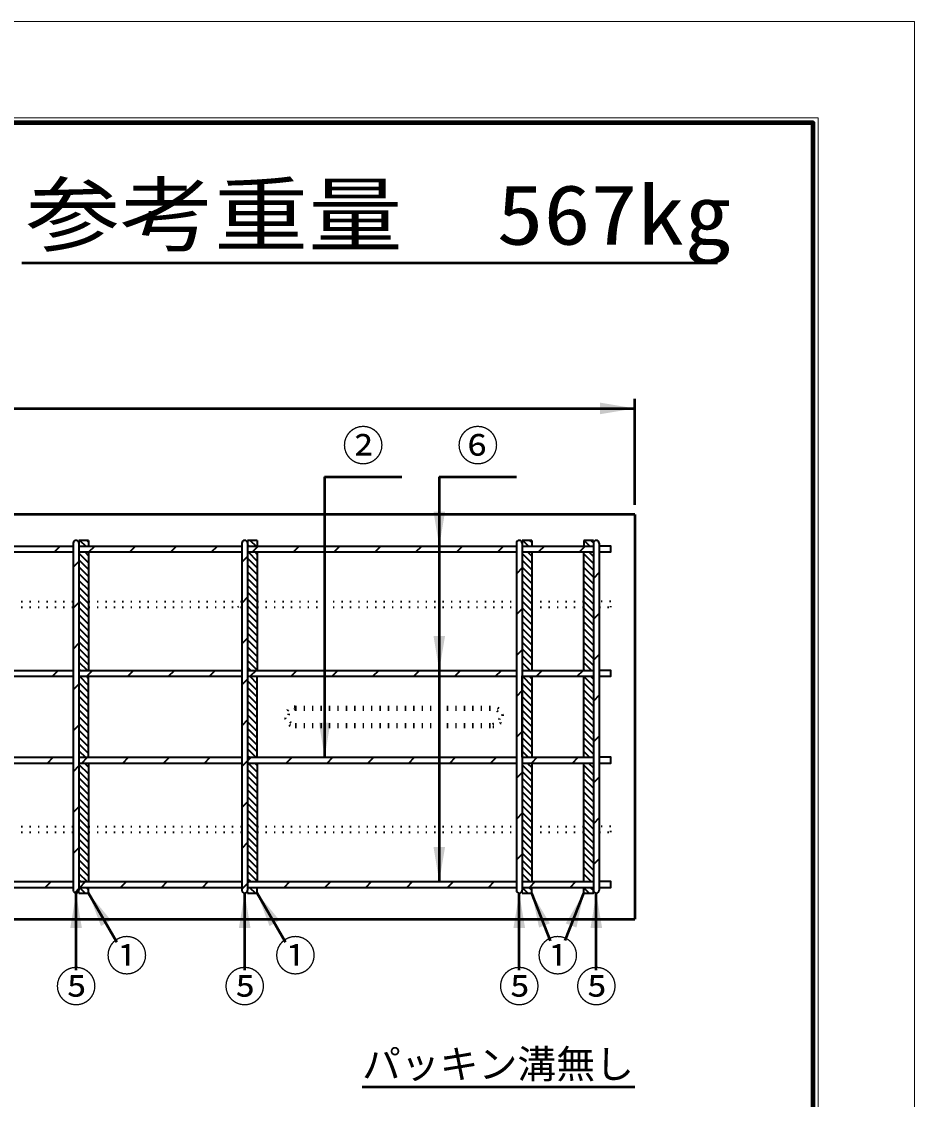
# Model space of a CAD drawing. Units: millimetres, scale not verified. Extents: x -2102 to 2102, y -1485 to 1485.
# Drawn here: x 1176 to 2102, y 367 to 1485 of the extents above; entities that cross this region are included whole.
import ezdxf
from ezdxf.enums import TextEntityAlignment as Align

# ---------------------------------------------------------------- set-up
doc = ezdxf.new("R2010")
doc.units = ezdxf.units.MM
doc.header["$LTSCALE"] = 5
doc.linetypes.add('DOTTED', pattern=[1.75, 0.25, -1.5])
doc.layers.add('0-0_V-nasSTD', color=7, linetype='Continuous', lineweight=35)
doc.layers.add('0-1_0', color=7, linetype='Continuous', lineweight=50)
doc.styles.add('ＭＳ ゴシック', font='')
doc.styles.get('ＭＳ ゴシック').set_extended_font_data('MS Gothic')

msp = doc.modelspace()

# ---------------------------------------------------------------- linework, layer by layer
at = {"layer": '0-0_V-nasSTD', "lineweight": 50}
for p, q in [((1490.261, 1012.614), (1490.261, 721.614)), ((1609.261, 1012.614), (1609.261, 592.614)), ((1232.261, 500.664), (1232.261, 580.614)), ((1274.551, 529.882), (1245.261, 580.614)), ((1407.261, 500.664), (1407.261, 580.614)), ((1449.551, 529.882), (1420.261, 580.614)), ((1692.261, 500.614), (1692.261, 580.614)), ((1724.667, 531.252), (1705.261, 580.614)), ((1739.901, 531.368), (1759.261, 580.614)), ((1772.261, 500.614), (1772.261, 580.614))]:
    msp.add_line(p, q, dxfattribs=at)
at = {"layer": '0-0_V-nasSTD'}
for p, q in [((920.261, 940.614), (1229.261, 940.614)), ((1209.905, 934.614), (1215.905, 940.614)), ((1229.261, 943.614), (1229.261, 583.614)), ((1245.261, 946.614), (1235.261, 946.614)), ((1235.261, 946.614), (1235.261, 943.614)), ((1235.261, 943.614), (1235.261, 583.614)), ((1235.261, 940.614), (1404.261, 940.614)), ((1236.28, 946.614), (1242.28, 940.614)), ((1243.352, 946.614), (1245.261, 944.705)), ((1245.261, 946.614), (1245.261, 940.614)), ((1245.641, 934.614), (1251.641, 940.614)), ((1288.068, 934.614), (1294.068, 940.614)), ((1330.494, 934.614), (1336.494, 940.614)), ((1372.92, 934.614), (1378.92, 940.614)), ((1404.261, 943.614), (1404.261, 583.614)), ((1420.261, 946.614), (1410.261, 946.614)), ((1410.261, 946.614), (1410.261, 943.614)), ((1410.261, 943.614), (1410.261, 583.614)), ((1410.261, 942.339), (1411.986, 940.614)), ((1410.261, 940.614), (1689.261, 940.614)), ((1413.057, 946.614), (1419.057, 940.614)), ((1421.347, 940.614), (1415.347, 934.614)), ((1420.128, 946.614), (1420.261, 946.481)), ((1420.261, 946.614), (1420.261, 940.614)), ((1457.773, 934.614), (1463.773, 940.614)), ((1500.2, 934.614), (1506.2, 940.614)), ((1542.626, 934.614), (1548.626, 940.614)), ((1585.052, 934.614), (1591.052, 940.614)), ((1627.479, 934.614), (1633.479, 940.614)), ((1669.905, 934.614), (1675.905, 940.614)), ((1689.261, 943.614), (1689.261, 583.614)), ((1705.261, 946.614), (1695.261, 946.614)), ((1695.261, 946.614), (1695.261, 940.614)), ((1695.261, 946.614), (1695.261, 943.614)), ((1695.261, 943.614), (1695.261, 583.614)), ((1695.261, 940.614), (1769.261, 940.614)), ((1695.9, 946.614), (1701.9, 940.614)), ((1702.971, 946.614), (1705.261, 944.324)), ((1705.261, 946.614), (1705.261, 940.614)), ((1718.332, 940.614), (1712.332, 934.614)), ((1760.758, 940.614), (1754.758, 934.614)), ((1769.261, 946.614), (1759.261, 946.614)), ((1759.261, 946.614), (1759.261, 940.614)), ((1759.539, 946.614), (1765.539, 940.614)), ((1766.611, 946.614), (1769.261, 943.964)), ((1769.261, 946.614), (1769.261, 943.614)), ((1769.261, 943.614), (1769.261, 583.614)), ((1775.261, 943.614), (1775.261, 583.614)), ((920.261, 934.614), (1229.261, 934.614)), ((1235.261, 934.614), (1404.261, 934.614)), ((1235.261, 933.491), (1245.261, 923.491)), ((1241.209, 934.614), (1245.261, 930.562)), ((1245.261, 934.614), (1245.261, 811.614)), ((1410.261, 930.029), (1404.261, 924.029)), ((1410.261, 934.614), (1689.261, 934.614)), ((1410.915, 934.614), (1420.261, 925.268)), ((1417.986, 934.614), (1420.261, 932.339)), ((1420.261, 934.614), (1420.261, 811.614)), ((1695.261, 934.614), (1769.261, 934.614)), ((1695.261, 933.111), (1705.261, 923.111)), ((1700.829, 934.614), (1705.261, 930.182)), ((1705.261, 934.614), (1705.261, 811.614)), ((1759.261, 811.614), (1759.261, 934.614)), ((1759.261, 932.75), (1769.261, 922.75)), ((1764.468, 934.614), (1769.261, 929.821)), ((1235.261, 924.734), (1229.261, 918.734)), ((1235.261, 926.42), (1245.261, 916.42)), ((1235.261, 919.349), (1245.261, 909.349)), ((1410.261, 928.197), (1420.261, 918.197)), ((1410.261, 921.126), (1420.261, 911.126)), ((1695.261, 918.044), (1689.261, 912.044)), ((1695.261, 926.04), (1705.261, 916.04)), ((1695.261, 918.969), (1705.261, 908.969)), ((1759.261, 925.679), (1769.261, 915.679)), ((1759.261, 918.608), (1769.261, 908.608)), ((1235.261, 912.278), (1245.261, 902.278)), ((1410.261, 914.055), (1420.261, 904.055)), ((1410.261, 906.984), (1420.261, 896.984)), ((1695.261, 911.898), (1705.261, 901.898)), ((1759.261, 911.537), (1769.261, 901.537)), ((1775.261, 913.191), (1769.261, 907.191)), ((1235.261, 905.207), (1245.261, 895.207)), ((1235.261, 898.136), (1245.261, 888.136)), ((1410.261, 899.913), (1420.261, 889.913)), ((1695.261, 904.826), (1705.261, 894.826)), ((1695.261, 897.755), (1705.261, 887.755)), ((1759.261, 904.466), (1769.261, 894.466)), ((1759.261, 897.395), (1769.261, 887.395)), ((1235.261, 891.065), (1245.261, 881.065)), ((1235.261, 883.994), (1245.261, 873.994)), ((1410.261, 887.602), (1404.261, 881.602)), ((1410.261, 892.842), (1420.261, 882.842)), ((1410.261, 885.771), (1420.261, 875.771)), ((1695.261, 890.684), (1705.261, 880.684)), ((1695.261, 883.613), (1705.261, 873.613)), ((1759.261, 890.324), (1769.261, 880.324)), ((1235.261, 882.308), (1229.261, 876.308)), ((1235.261, 876.923), (1245.261, 866.923)), ((1410.261, 878.699), (1420.261, 868.699)), ((1695.261, 875.617), (1689.261, 869.617)), ((1695.261, 876.542), (1705.261, 866.542)), ((1759.261, 883.253), (1769.261, 873.253)), ((1759.261, 876.182), (1769.261, 866.182)), ((1235.261, 869.852), (1245.261, 859.852)), ((1235.261, 862.781), (1245.261, 852.781)), ((1410.261, 871.628), (1420.261, 861.628)), ((1410.261, 864.557), (1420.261, 854.557)), ((1695.261, 869.471), (1705.261, 859.471)), ((1695.261, 862.4), (1705.261, 852.4)), ((1759.261, 869.111), (1769.261, 859.111)), ((1759.261, 862.04), (1769.261, 852.04)), ((1775.261, 870.764), (1769.261, 864.764)), ((1235.261, 855.71), (1245.261, 845.71)), ((1410.261, 857.486), (1420.261, 847.486)), ((1410.261, 850.415), (1420.261, 840.415)), ((1695.261, 855.329), (1705.261, 845.329)), ((1759.261, 854.969), (1769.261, 844.969)), ((1235.261, 839.881), (1229.261, 833.881)), ((1235.261, 848.638), (1245.261, 838.638)), ((1235.261, 841.567), (1245.261, 831.567)), ((1410.261, 845.176), (1404.261, 839.176)), ((1410.261, 843.344), (1420.261, 833.344)), ((1695.261, 848.258), (1705.261, 838.258)), ((1695.261, 841.187), (1705.261, 831.187)), ((1759.261, 847.898), (1769.261, 837.898)), ((1759.261, 840.826), (1769.261, 830.826)), ((1235.261, 834.496), (1245.261, 824.496)), ((1410.261, 836.273), (1420.261, 826.273)), ((1410.261, 829.202), (1420.261, 819.202)), ((1695.261, 833.191), (1689.261, 827.191)), ((1695.261, 834.116), (1705.261, 824.116)), ((1759.261, 833.755), (1769.261, 823.755)), ((1775.261, 828.338), (1769.261, 822.338)), ((1235.261, 827.425), (1245.261, 817.425)), ((1235.261, 820.354), (1244.001, 811.614)), ((1410.261, 822.131), (1420.261, 812.131)), ((1695.261, 827.045), (1705.261, 817.045)), ((1695.261, 819.974), (1703.621, 811.614)), ((1759.261, 826.684), (1769.261, 816.684)), ((1759.261, 819.613), (1767.26, 811.614)), ((920.261, 811.614), (1229.261, 811.614)), ((920.261, 805.614), (1229.261, 805.614)), ((1207.685, 805.614), (1213.685, 811.614)), ((1235.261, 813.283), (1236.93, 811.614)), ((1235.261, 811.614), (1404.261, 811.614)), ((1235.261, 805.614), (1404.261, 805.614)), ((1235.859, 805.614), (1245.261, 796.212)), ((1242.93, 805.614), (1245.261, 803.283)), ((1243.42, 805.614), (1249.42, 811.614)), ((1245.261, 721.614), (1245.261, 805.614)), ((1285.847, 805.614), (1291.847, 811.614)), ((1328.273, 805.614), (1334.273, 811.614)), ((1370.7, 805.614), (1376.7, 811.614)), ((1410.261, 815.06), (1413.707, 811.614)), ((1410.261, 811.614), (1689.261, 811.614)), ((1410.261, 805.614), (1689.261, 805.614)), ((1412.636, 805.614), (1420.261, 797.989)), ((1419.126, 811.614), (1413.126, 805.614)), ((1419.707, 805.614), (1420.261, 805.06)), ((1420.261, 721.614), (1420.261, 805.614)), ((1455.552, 805.614), (1461.552, 811.614)), ((1497.979, 805.614), (1503.979, 811.614)), ((1540.405, 805.614), (1546.405, 811.614)), ((1582.832, 805.614), (1588.832, 811.614)), ((1625.258, 805.614), (1631.258, 811.614)), ((1667.685, 805.614), (1673.685, 811.614)), ((1695.261, 812.903), (1696.55, 811.614)), ((1695.261, 811.614), (1769.261, 811.614)), ((1695.261, 721.614), (1695.261, 806.114)), ((1695.261, 805.614), (1769.261, 805.614)), ((1695.478, 805.614), (1705.261, 795.831)), ((1702.55, 805.614), (1705.261, 802.903)), ((1705.261, 805.614), (1705.261, 721.614)), ((1710.111, 805.614), (1716.111, 811.614)), ((1752.537, 805.614), (1758.537, 811.614)), ((1759.261, 812.542), (1760.189, 811.614)), ((1759.261, 721.614), (1759.261, 805.614)), ((1759.261, 805.471), (1769.261, 795.471)), ((1766.189, 805.614), (1769.261, 802.542)), ((1235.261, 797.455), (1229.261, 791.455)), ((1235.261, 799.141), (1245.261, 789.141)), ((1410.261, 802.749), (1404.261, 796.749)), ((1410.261, 800.918), (1420.261, 790.918)), ((1695.261, 798.76), (1705.261, 788.76)), ((1759.261, 798.4), (1769.261, 788.4)), ((1235.261, 792.07), (1245.261, 782.07)), ((1235.261, 784.999), (1245.261, 774.999)), ((1410.261, 793.847), (1420.261, 783.847)), ((1410.261, 786.776), (1420.261, 776.776)), ((1695.261, 790.764), (1689.261, 784.764)), ((1695.261, 791.689), (1705.261, 781.689)), ((1695.261, 784.618), (1705.261, 774.618)), ((1759.261, 791.329), (1769.261, 781.329)), ((1759.261, 784.258), (1769.261, 774.258)), ((1775.261, 785.912), (1769.261, 779.912)), ((1235.261, 777.928), (1245.261, 767.928)), ((1410.261, 779.705), (1420.261, 769.705)), ((1410.261, 772.633), (1420.261, 762.633)), ((1695.261, 777.547), (1705.261, 767.547)), ((1759.261, 777.187), (1769.261, 767.187)), ((1235.261, 770.857), (1245.261, 760.857)), ((1235.261, 763.786), (1245.261, 753.786)), ((1410.261, 765.562), (1420.261, 755.562)), ((1695.261, 770.476), (1705.261, 760.476)), ((1695.261, 763.405), (1705.261, 753.405)), ((1759.261, 770.116), (1769.261, 760.116)), ((1759.261, 763.045), (1769.261, 753.045)), ((1235.261, 755.029), (1229.261, 749.029)), ((1235.261, 756.715), (1245.261, 746.715)), ((1235.261, 749.644), (1245.261, 739.644)), ((1410.261, 760.323), (1404.261, 754.323)), ((1410.261, 758.491), (1420.261, 748.491)), ((1410.261, 751.42), (1420.261, 741.42)), ((1695.261, 756.334), (1705.261, 746.334)), ((1759.261, 755.974), (1769.261, 745.974)), ((1235.261, 742.572), (1245.261, 732.572)), ((1410.261, 744.349), (1420.261, 734.349)), ((1695.261, 748.338), (1689.261, 742.338)), ((1695.261, 749.263), (1705.261, 739.263)), ((1695.261, 742.192), (1705.261, 732.192)), ((1759.261, 748.903), (1769.261, 738.903)), ((1759.261, 741.831), (1769.261, 731.831)), ((1775.261, 743.485), (1769.261, 737.485)), ((1235.261, 735.501), (1245.261, 725.501)), ((1235.261, 728.43), (1242.077, 721.614)), ((1410.261, 737.278), (1420.261, 727.278)), ((1410.261, 730.207), (1418.854, 721.614)), ((1695.261, 735.121), (1705.261, 725.121)), ((1695.261, 728.05), (1701.697, 721.614)), ((1759.261, 734.76), (1769.261, 724.76)), ((1759.261, 727.689), (1765.336, 721.614)), ((920.261, 721.614), (1229.261, 721.614)), ((1202.537, 715.614), (1208.537, 721.614)), ((1235.261, 721.614), (1404.261, 721.614)), ((1238.273, 715.614), (1244.273, 721.614)), ((1280.7, 715.614), (1286.7, 721.614)), ((1323.126, 715.614), (1329.126, 721.614)), ((1365.552, 715.614), (1371.552, 721.614)), ((1410.261, 717.897), (1404.261, 711.897)), ((1410.261, 723.136), (1411.783, 721.614)), ((1410.261, 721.614), (1689.261, 721.614)), ((1413.979, 721.614), (1410.261, 717.897)), ((1450.405, 715.614), (1456.405, 721.614)), ((1492.832, 715.614), (1498.832, 721.614)), ((1535.258, 715.614), (1541.258, 721.614)), ((1577.685, 715.614), (1583.685, 721.614)), ((1620.111, 715.614), (1626.111, 721.614)), ((1662.537, 715.614), (1668.537, 721.614)), ((1695.261, 721.614), (1769.261, 721.614)), ((1710.964, 721.614), (1704.964, 715.614)), ((1747.39, 715.614), (1753.39, 721.614)), ((920.261, 715.614), (1229.261, 715.614)), ((1235.261, 712.602), (1229.261, 706.602)), ((1235.261, 715.614), (1404.261, 715.614)), ((1235.261, 714.288), (1245.261, 704.288)), ((1235.261, 707.217), (1245.261, 697.217)), ((1241.006, 715.614), (1245.261, 711.359)), ((1245.261, 715.614), (1245.261, 592.614)), ((1410.261, 715.614), (1689.261, 715.614)), ((1410.261, 708.994), (1420.261, 698.994)), ((1410.712, 715.614), (1420.261, 706.065)), ((1417.783, 715.614), (1420.261, 713.136)), ((1420.261, 715.614), (1420.261, 592.614)), ((1695.261, 705.912), (1689.261, 699.912)), ((1695.261, 715.614), (1769.261, 715.614)), ((1695.261, 713.908), (1705.261, 703.908)), ((1695.261, 706.837), (1705.261, 696.837)), ((1700.626, 715.614), (1705.261, 710.979)), ((1705.261, 715.614), (1705.261, 592.614)), ((1759.261, 592.614), (1759.261, 715.614)), ((1759.261, 713.547), (1769.261, 703.547)), ((1759.261, 706.476), (1769.261, 696.476)), ((1764.265, 715.614), (1769.261, 710.618)), ((1235.261, 700.146), (1245.261, 690.146)), ((1410.261, 701.923), (1420.261, 691.923)), ((1410.261, 694.852), (1420.261, 684.852)), ((1695.261, 699.765), (1705.261, 689.765)), ((1759.261, 699.405), (1769.261, 689.405)), ((1775.261, 701.059), (1769.261, 695.059)), ((1235.261, 693.075), (1245.261, 683.075)), ((1235.261, 686.004), (1245.261, 676.004)), ((1410.261, 687.781), (1420.261, 677.781)), ((1695.261, 692.694), (1705.261, 682.694)), ((1695.261, 685.623), (1705.261, 675.623)), ((1759.261, 692.334), (1769.261, 682.334)), ((1759.261, 685.263), (1769.261, 675.263)), ((1235.261, 678.933), (1245.261, 668.933)), ((1235.261, 671.862), (1245.261, 661.862)), ((1410.261, 675.47), (1404.261, 669.47)), ((1410.261, 680.71), (1420.261, 670.71)), ((1410.261, 673.638), (1420.261, 663.638)), ((1695.261, 678.552), (1705.261, 668.552)), ((1695.261, 671.481), (1705.261, 661.481)), ((1759.261, 678.192), (1769.261, 668.192)), ((1759.261, 671.121), (1769.261, 661.121)), ((1235.261, 670.176), (1229.261, 664.176)), ((1235.261, 664.791), (1245.261, 654.791)), ((1410.261, 666.567), (1420.261, 656.567)), ((1695.261, 663.485), (1689.261, 657.485)), ((1695.261, 664.41), (1705.261, 654.41)), ((1759.261, 664.05), (1769.261, 654.05)), ((1235.261, 657.72), (1245.261, 647.72)), ((1235.261, 650.649), (1245.261, 640.649)), ((1410.261, 659.496), (1420.261, 649.496)), ((1410.261, 652.425), (1420.261, 642.425)), ((1695.261, 657.339), (1705.261, 647.339)), ((1695.261, 650.268), (1705.261, 640.268)), ((1759.261, 656.979), (1769.261, 646.979)), ((1759.261, 649.908), (1769.261, 639.908)), ((1775.261, 658.632), (1769.261, 652.632)), ((1235.261, 643.578), (1245.261, 633.578)), ((1410.261, 645.354), (1420.261, 635.354)), ((1410.261, 638.283), (1420.261, 628.283)), ((1695.261, 643.197), (1705.261, 633.197)), ((1759.261, 642.837), (1769.261, 632.837)), ((1235.261, 627.749), (1229.261, 621.749)), ((1235.261, 636.506), (1245.261, 626.506)), ((1235.261, 629.435), (1245.261, 619.435)), ((1410.261, 633.044), (1404.261, 627.044)), ((1410.261, 631.212), (1420.261, 621.212)), ((1695.261, 636.126), (1705.261, 626.126)), ((1695.261, 629.055), (1705.261, 619.055)), ((1759.261, 635.765), (1769.261, 625.765)), ((1759.261, 628.694), (1769.261, 618.694)), ((1235.261, 622.364), (1245.261, 612.364)), ((1235.261, 615.293), (1245.261, 605.293)), ((1410.261, 624.141), (1420.261, 614.141)), ((1410.261, 617.07), (1420.261, 607.07)), ((1695.261, 621.059), (1689.261, 615.059)), ((1695.261, 621.984), (1705.261, 611.984)), ((1759.261, 621.623), (1769.261, 611.623)), ((1775.261, 616.206), (1769.261, 610.206)), ((1235.261, 608.222), (1245.261, 598.222)), ((1410.261, 609.999), (1420.261, 599.999)), ((1695.261, 614.913), (1705.261, 604.913)), ((1695.261, 607.842), (1705.261, 597.842)), ((1759.261, 614.552), (1769.261, 604.552)), ((1759.261, 607.481), (1769.261, 597.481)), ((1235.261, 601.151), (1243.798, 592.614)), ((1235.261, 594.08), (1236.727, 592.614)), ((1410.261, 602.928), (1420.261, 592.928)), ((1410.261, 595.857), (1413.504, 592.614)), ((1695.261, 600.771), (1703.418, 592.614)), ((1695.261, 593.699), (1696.346, 592.614)), ((1759.261, 600.41), (1767.057, 592.614)), ((1759.261, 593.339), (1759.986, 592.614)), ((920.261, 592.614), (1229.261, 592.614)), ((920.261, 586.614), (1229.261, 586.614)), ((1200.317, 586.614), (1206.317, 592.614)), ((1235.261, 585.323), (1230.886, 580.948)), ((1235.261, 592.614), (1404.261, 592.614)), ((1235.261, 586.614), (1404.261, 586.614)), ((1235.261, 580.614), (1235.261, 583.614)), ((1235.656, 586.614), (1241.656, 580.614)), ((1236.052, 586.614), (1242.052, 592.614)), ((1242.727, 586.614), (1245.261, 584.08)), ((1278.479, 586.614), (1284.479, 592.614)), ((1320.905, 586.614), (1326.905, 592.614)), ((1363.332, 586.614), (1369.332, 592.614)), ((1410.261, 590.617), (1404.261, 584.617)), ((1410.261, 592.614), (1689.261, 592.614)), ((1411.758, 592.614), (1410.261, 591.117)), ((1410.261, 586.614), (1689.261, 586.614)), ((1410.261, 580.614), (1410.261, 583.614)), ((1410.261, 581.715), (1411.362, 580.614)), ((1412.433, 586.614), (1418.433, 580.614)), ((1420.004, 586.614), (1420.261, 586.357)), ((1448.185, 586.614), (1454.185, 592.614)), ((1490.611, 586.614), (1496.611, 592.614)), ((1533.037, 586.614), (1539.037, 592.614)), ((1575.464, 586.614), (1581.464, 592.614)), ((1617.89, 586.614), (1623.89, 592.614)), ((1660.317, 586.614), (1666.317, 592.614)), ((1695.261, 592.614), (1769.261, 592.614)), ((1695.261, 586.614), (1769.261, 586.614)), ((1695.261, 580.614), (1695.261, 583.614)), ((1695.275, 586.614), (1701.275, 580.614)), ((1702.346, 586.614), (1705.261, 583.699)), ((1708.743, 592.614), (1702.743, 586.614)), ((1745.169, 586.614), (1751.169, 592.614)), ((1759.261, 580.614), (1759.261, 586.614)), ((1759.261, 586.268), (1764.915, 580.614)), ((1765.986, 586.614), (1769.261, 583.339)), ((1769.261, 581.114), (1769.261, 583.614)), ((1769.261, 580.614), (1769.261, 583.614)), ((1244.695, 580.614), (1245.261, 581.181))]:
    msp.add_line(p, q, dxfattribs=at)
at = {"layer": '0-0_V-nasSTD', "linetype": 'DOTTED'}
for p, q in [((930.261, 883.326), (1229.261, 883.326)), ((930.261, 877.326), (1229.261, 877.326)), ((1245.261, 883.326), (1404.261, 883.326)), ((1245.261, 877.326), (1404.261, 877.326)), ((1400.305, 877.326), (1404.261, 881.282)), ((1420.261, 883.326), (1689.261, 883.326)), ((1420.261, 877.326), (1689.261, 877.326)), ((1705.261, 883.326), (1759.261, 883.326)), ((1705.261, 877.326), (1759.261, 877.326)), ((1787.261, 883.326), (1775.261, 883.326)), ((1775.261, 877.326), (1787.261, 877.326)), ((1787.261, 877.326), (1787.261, 883.326)), ((930.261, 649.902), (1229.261, 649.902)), ((1245.261, 649.902), (1404.261, 649.902)), ((1420.261, 649.902), (1689.261, 649.902)), ((1705.261, 649.902), (1759.261, 649.902)), ((930.261, 643.902), (1229.261, 643.902)), ((1245.261, 643.902), (1404.261, 643.902)), ((1420.261, 643.902), (1689.261, 643.902)), ((1705.261, 643.902), (1759.261, 643.902))]:
    msp.add_line(p, q, dxfattribs=at)
at = {"layer": '0-0_V-nasSTD', "lineweight": 18}
for points in [[(-2102.5, -1485), (-2102.5, 1485), (2102.5, 1485), (2102.5, -1485)], [(-2002.5, -1385), (-2002.5, 1385), (2002.5, 1385), (2002.5, -1385)]]:
    msp.add_lwpolyline(points, close=True, dxfattribs=at)
at = {"layer": '0-0_V-nasSTD', "lineweight": 100}
msp.add_lwpolyline([(1997.5, -1380), (1997.5, 1380), (-1997.5, 1380)], dxfattribs=at)
at = {"layer": '0-0_V-nasSTD'}
for points in [[(1775.261, 934.614), (1787.261, 934.614), (1787.261, 940.614), (1775.261, 940.614)], [(1775.261, 805.614), (1787.261, 805.614), (1787.261, 811.614), (1775.261, 811.614)], [(1775.261, 715.614), (1787.261, 715.614), (1787.261, 721.614), (1775.261, 721.614)], [(1235.261, 580.614), (1245.261, 580.614), (1245.261, 586.614)], [(1410.261, 580.614), (1420.261, 580.614), (1420.261, 586.614)], [(1695.261, 580.614), (1705.261, 580.614), (1705.261, 586.614)], [(1759.261, 580.614), (1769.261, 580.614), (1769.261, 586.614)], [(1775.261, 586.614), (1787.261, 586.614), (1787.261, 592.614), (1775.261, 592.614)]]:
    msp.add_lwpolyline(points, dxfattribs=at)
at = {"layer": '0-0_V-nasSTD', "linetype": 'DOTTED'}
msp.add_lwpolyline([(1775.261, 643.902), (1787.261, 643.902), (1787.261, 649.902), (1775.261, 649.902)], dxfattribs=at)
at = {"layer": '0-0_V-nasSTD'}
for centre, start, end in [((1232.261, 943.614), 0, 180), ((1407.261, 943.614), 0, 180), ((1692.261, 943.614), 0, 180), ((1772.261, 943.614), 0, 180), ((1232.261, 583.614), 180, 0), ((1407.261, 583.614), 180, 0), ((1692.261, 583.614), 180, 0), ((1772.261, 583.614), 180, 0)]:
    msp.add_arc(centre, 3, start, end, dxfattribs=at)
for points in [[(1776.261, 1077.614), (1776.261, 1089.614), (1812.261, 1083.614)], [(1603.261, 976.614), (1609.261, 940.614), (1615.261, 976.614)], [(1603.261, 847.614), (1609.261, 811.614), (1615.261, 847.614)], [(1484.261, 757.614), (1490.261, 721.614), (1496.261, 757.614)], [(1603.261, 628.614), (1609.261, 592.614), (1615.261, 628.614)], [(1226.261, 544.614), (1232.261, 580.614), (1238.261, 544.614)], [(1245.261, 580.614), (1258.065, 546.437), (1268.457, 552.437)], [(1401.261, 544.614), (1407.261, 580.614), (1413.261, 544.614)], [(1420.261, 580.614), (1433.065, 546.437), (1443.457, 552.437)], [(1686.261, 544.614), (1692.261, 580.614), (1698.261, 544.614)], [(1705.261, 580.614), (1712.848, 544.915), (1718.432, 547.11)], [(1705.261, 580.614), (1718.432, 547.11), (1724.016, 549.305)], [(1740.506, 549.305), (1746.09, 547.11), (1759.261, 580.614)], [(1746.09, 547.11), (1751.674, 544.915), (1759.261, 580.614)], [(1766.261, 544.614), (1772.261, 580.614), (1778.261, 544.614)]]:
    msp.add_solid(points, dxfattribs=at)
at = {"layer": '0-1_0'}
for p, q in [((1176.036, 1234.753), (1898.036, 1234.753)), ((1812.261, 983.614), (1812.261, 1093.614)), ((-187.739, 1083.614), (1812.261, 1083.614)), ((1490.261, 1012.614), (1570.261, 1012.614)), ((1609.261, 1012.614), (1689.261, 1012.614)), ((1812.261, 973.614), (-187.739, 973.614)), ((1812.261, 973.614), (1812.261, 553.614)), ((-187.739, 553.614), (1812.261, 553.614)), ((1529.054, 379.648), (1812.261, 379.648))]:
    msp.add_line(p, q, dxfattribs=at)
at = {"layer": '0-1_0', "linetype": 'DOTTED'}
for p, q in [((1459.761, 774.114), (1664.761, 774.114)), ((1459.761, 771.114), (1664.761, 771.114)), ((1459.761, 756.114), (1664.761, 756.114)), ((1459.761, 753.114), (1664.761, 753.114))]:
    msp.add_line(p, q, dxfattribs=at)
for centre, radius, start, end in [((1459.761, 763.614), 10.5, 90, 270), ((1664.761, 763.614), 10.5, 270, 90), ((1459.761, 763.614), 7.5, 90, 270), ((1664.761, 763.614), 7.5, 270, 90)]:
    msp.add_arc(centre, radius, start, end, dxfattribs=at)

# ---------------------------------------------------------------- texts
at = {"layer": '0-0_V-nasSTD', "style": 'ＭＳ ゴシック', "width": 1.15}
msp.add_text('参考重量\u3000567kg', height=62.32, dxfattribs=at).set_placement((1180.036, 1234.753), align=Align.BOTTOM_LEFT)
at = {"layer": '0-0_V-nasSTD', "style": 'ＭＳ ゴシック'}
for s, height, p in [('②', 31.67, (1508.661, 1019.614)), ('⑥', 31.67, (1627.661, 1019.614)), ('①', 31.67, (1263.314, 490.333)), ('①', 31.67, (1438.314, 490.333)), ('①', 31.67, (1710.661, 490.333)), ('⑤', 31.67, (1210.698, 458.314)), ('⑤', 31.67, (1385.698, 458.314)), ('⑤', 31.67, (1670.698, 458.314)), ('⑤', 31.67, (1750.698, 458.314)), ('パッキン溝無し', 29.56, (1529.054, 379.648))]:
    msp.add_text(s, height=height, dxfattribs=at).set_placement(p, align=Align.BOTTOM_LEFT)

doc.saveas('drawing.dxf')
